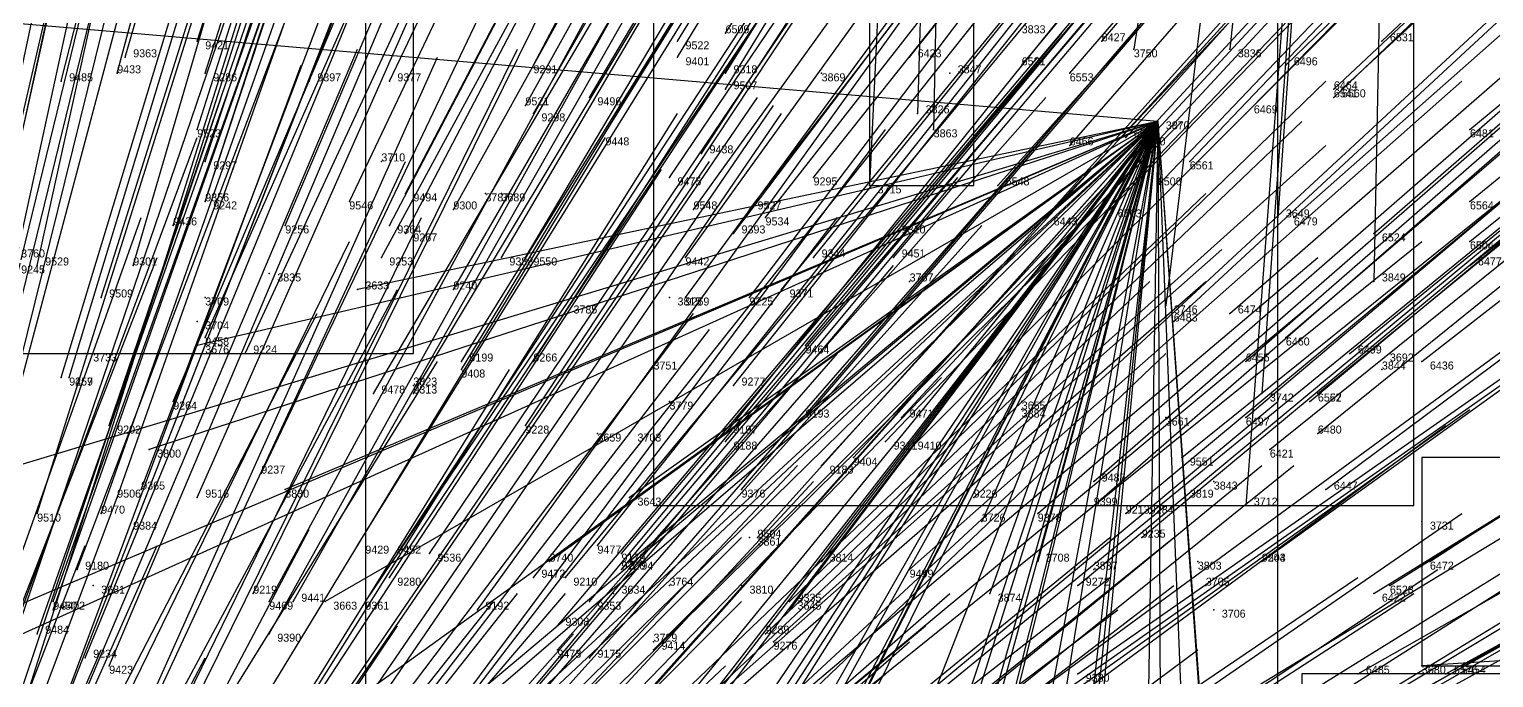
# Model space of a CAD drawing. Extents: x -0.5 to 0.59, y -0.5 to 0.59.
# Drawn here: x 0.047 to 0.23, y 0.1285 to 0.2095 of the extents above; entities that cross this region are included whole.
import ezdxf

# ---------------------------------------------------------------- set-up
doc = ezdxf.new("R2010")
doc.units = 0
for name, color, linetype in [('Clients', 3, 'CONTINUOUS'), ('Facilities', 3, 'CONTINUOUS'), ('Facilities_lines', 3, 'CONTINUOUS'), ('Min_max_boxes', 1, 'CONTINUOUS'), ('Normals', 1, 'CONTINUOUS'), ('Source_points', 5, 'CONTINUOUS'), ('Text', 3, 'CONTINUOUS')]:
    doc.layers.add(name, color=color, linetype=linetype)

msp = doc.modelspace()

# ---------------------------------------------------------------- linework, layer by layer
at = {"layer": 'Clients', "color": 5}
for p in [(0.185, 0.207, -1.25), (0.197, 0.207, -1.25), (0.158, 0.199, -1.25), (0.16, 0.197, -1.25), (0.152, 0.19, -1.25), (0.203, 0.186, -1.25), (0.215, 0.178, -1.25), (0.088, 0.177, -1.25), (0.189, 0.175, -1.25), (0.068, 0.17, -1.25), (0.201, 0.164, -1.25), (0.062, 0.157, -1.25), (0.079, 0.152, -1.25), (0.122, 0.151, -1.25), (0.199, 0.15, -1.25), (0.166, 0.148, -1.25), (0.112, 0.143, -1.25), (0.122, 0.143, -1.25), (0.146, 0.143, -1.25), (0.173, 0.143, -1.25), (0.084, 0.138, -1.25), (0.167, 0.139, -1.25), (0.142, 0.137, -1.25), (0.221, 0.13, -1.25)]:
    msp.add_point(p, dxfattribs=at)
at = {"layer": 'Facilities', "color": 3}
for p in [(0.134, 0.209, -0.621), (0.068, 0.208, -0.546), (0.128, 0.208, -0.611), (0.181, 0.208, -0.69), (0.216, 0.208, -0.751), (0.059, 0.206, -0.537), (0.11, 0.205, -0.581), (0.128, 0.206, -0.607), (0.157, 0.206, -0.648), (0.171, 0.205, -0.668), (0.204, 0.205, -0.724), (0.058, 0.204, -0.53), (0.069, 0.204, -0.538), (0.134, 0.204, -0.611), (0.146, 0.204, -1.25), (0.162, 0.204, -1.25), (0.177, 0.204, -0.675), (0.051, 0.203, -0.524), (0.082, 0.203, -0.549), (0.092, 0.203, -0.559), (0.134, 0.202, -0.607), (0.21, 0.202, -0.729), (0.211, 0.202, -0.73), (0.109, 0.2, -0.57), (0.117, 0.201, -0.581), (0.21, 0.201, -0.726), (0.11, 0.199, -0.569), (0.188, 0.198, -1.25), (0.199, 0.199, -0.704), (0.068, 0.197, -0.52), (0.184, 0.196, -0.673), (0.186, 0.196, -0.674), (0.227, 0.197, -0.75), (0.118, 0.195, -0.571), (0.131, 0.194, -0.586), (0.177, 0.195, -0.659), (0.069, 0.193, -0.512), (0.091, 0.193, -1.25), (0.192, 0.193, -0.68), (0.127, 0.191, -0.573), (0.145, 0.191, -0.599), (0.094, 0.189, -0.527), (0.104, 0.189, -1.25), (0.106, 0.189, -1.25), (0.168, 0.19, -0.635), (0.188, 0.19, -0.668), (0.069, 0.188, -0.5), (0.069, 0.188, -0.501), (0.087, 0.188, -0.517), (0.1, 0.187, -0.53), (0.13, 0.187, -0.569), (0.137, 0.187, -0.58), (0.182, 0.187, -0.652), (0.227, 0.188, -0.735), (0.065, 0.185, -0.491), (0.079, 0.185, -0.501), (0.092, 0.185, -0.516), (0.139, 0.186, -0.58), (0.156, 0.185, -0.605), (0.174, 0.186, -0.637), (0.205, 0.186, -0.691), (0.094, 0.184, -0.516), (0.135, 0.184, -0.571), (0.215, 0.184, -0.708), (0.227, 0.183, -0.728), (0.048, 0.18, -0.467), (0.06, 0.18, -0.475), (0.091, 0.181, -0.506), (0.106, 0.181, -0.524), (0.109, 0.181, -0.527), (0.129, 0.181, -0.555), (0.145, 0.181, -0.582), (0.155, 0.181, -0.597), (0.227, 0.18, -0.726), (0.077, 0.179, -1.25), (0.157, 0.178, -1.25), (0.056, 0.176, -0.463), (0.069, 0.176, -1.25), (0.1, 0.177, -0.509), (0.127, 0.176, -1.25), (0.129, 0.176, -0.545), (0.137, 0.176, -0.557), (0.141, 0.177, -0.566), (0.114, 0.175, -1.25), (0.197, 0.174, -0.657), (0.068, 0.173, -1.25), (0.19, 0.173, -0.642), (0.069, 0.171, -0.46), (0.204, 0.171, -0.664), (0.054, 0.169, -1.25), (0.074, 0.169, -0.462), (0.144, 0.17, -0.556), (0.212, 0.169, -0.678), (0.217, 0.169, -1.25), (0.101, 0.168, -0.49), (0.101, 0.167, -0.487), (0.11, 0.168, -0.502), (0.125, 0.167, -1.25), (0.199, 0.168, -0.65), (0.216, 0.167, -1.25), (0.221, 0.168, -0.694), (0.051, 0.166, -0.434), (0.052, 0.166, -0.434), (0.095, 0.165, -1.25), (0.135, 0.165, -0.534), (0.065, 0.163, -0.438), (0.09, 0.164, -0.469), (0.095, 0.164, -0.475), (0.127, 0.163, -1.25), (0.171, 0.163, -1.25), (0.207, 0.163, -0.659), (0.208, 0.164, -0.662), (0.144, 0.161, -0.54), (0.156, 0.161, -0.56), (0.171, 0.162, -1.25), (0.189, 0.161, -1.25), (0.199, 0.161, -0.639), (0.057, 0.16, -0.424), (0.109, 0.16, -0.483), (0.118, 0.159, -1.25), (0.122, 0.159, -1.25), (0.134, 0.159, -0.52), (0.134, 0.158, -0.518), (0.154, 0.158, -0.551), (0.208, 0.159, -0.655), (0.15, 0.156, -0.54), (0.157, 0.157, -0.555), (0.191, 0.156, -0.617), (0.202, 0.157, -0.639), (0.076, 0.154, -0.43), (0.146, 0.155, -0.533), (0.061, 0.152, -0.41), (0.136, 0.152, -0.509), (0.18, 0.153, -0.591), (0.195, 0.153, -1.25), (0.209, 0.152, -0.646), (0.058, 0.151, -0.404), (0.068, 0.151, -0.415), (0.165, 0.151, -0.559), (0.192, 0.151, -1.25), (0.048, 0.149, -0.391), (0.056, 0.149, -0.398), (0.173, 0.149, -0.57), (0.18, 0.15, -0.587), (0.184, 0.149, -0.592), (0.187, 0.149, -0.597), (0.06, 0.147, -0.398), (0.221, 0.148, -1.25), (0.088, 0.145, -0.423), (0.118, 0.145, -0.467), (0.137, 0.146, -1.25), (0.138, 0.146, -0.502), (0.186, 0.146, -0.591), (0.093, 0.144, -0.429), (0.097, 0.144, -0.434), (0.121, 0.144, -0.469), (0.193, 0.143, -1.25), (0.201, 0.143, -0.617), (0.201, 0.143, -0.616), (0.222, 0.143, -0.66), (0.053, 0.142, -0.38), (0.092, 0.141, -0.421), (0.11, 0.141, -0.449), (0.114, 0.141, -0.453), (0.121, 0.142, -0.466), (0.157, 0.142, -0.528), (0.18, 0.142, -1.25), (0.055, 0.14, -1.25), (0.127, 0.14, -1.25), (0.136, 0.14, -1.25), (0.178, 0.14, -0.567), (0.194, 0.14, -1.25), (0.217, 0.14, -0.644), (0.05, 0.138, -0.366), (0.075, 0.139, -0.395), (0.077, 0.138, -0.394), (0.08, 0.138, -0.399), (0.089, 0.138, -0.41), (0.117, 0.138, -0.452), (0.12, 0.139, -1.25), (0.142, 0.138, -0.496), (0.215, 0.139, -0.641), (0.05, 0.137, -0.365), (0.103, 0.137, -0.429), (0.195, 0.137, -1.25), (0.048, 0.134, -0.357), (0.077, 0.134, -0.386), (0.113, 0.135, -0.441), (0.139, 0.134, -0.482), (0.113, 0.132, -0.434), (0.125, 0.133, -1.25), (0.125, 0.132, -0.455), (0.14, 0.133, -0.482), (0.054, 0.131, -0.356), (0.057, 0.13, -0.354), (0.117, 0.131, -0.44), (0.226, 0.13, -0.65), (0.178, 0.129, -0.549), (0.213, 0.129, -0.623), (0.224, 0.129, -0.647)]:
    msp.add_point(p, dxfattribs=at)
at = {"layer": 'Facilities_lines', "color": 3}
for p, q in [((0.165, 0.466, -1.25), (0.152, 0.19, -1.25)), ((0.165, 0.466, -1.25), (0.158, 0.199, -1.25)), ((0.165, 0.466, -1.25), (0.16, 0.197, -1.25)), ((0.22, 0.431, -1.25), (0.185, 0.207, -1.25)), ((0.22, 0.431, -1.25), (0.189, 0.175, -1.25)), ((0.22, 0.431, -1.25), (0.197, 0.207, -1.25)), ((0.22, 0.431, -1.25), (0.199, 0.15, -1.25)), ((0.22, 0.431, -1.25), (0.201, 0.164, -1.25)), ((0.22, 0.431, -1.25), (0.203, 0.186, -1.25)), ((0.22, 0.431, -1.25), (0.215, 0.178, -1.25)), ((0.188, 0.198, -1.25), (-0.045, 0.218, -1.25)), ((0.188, 0.198, -1.25), (-0.016, 0.051, -1.25)), ((0.188, 0.198, -1.25), (0.009, 0.122, -1.25)), ((0.188, 0.198, -1.25), (0.013, 0.119, -1.25)), ((0.188, 0.198, -1.25), (0.025, 0.058, -1.25)), ((0.188, 0.198, -1.25), (0.025, 0.061, -1.25)), ((0.188, 0.198, -1.25), (0.038, 0.051, -1.25)), ((0.188, 0.198, -1.25), (0.039, 0.153, -1.25)), ((0.188, 0.198, -1.25), (0.062, 0.157, -1.25)), ((0.188, 0.198, -1.25), (0.063, 0.058, -1.25)), ((0.188, 0.198, -1.25), (0.066, 0.037, -1.25)), ((0.188, 0.198, -1.25), (0.068, 0.17, -1.25)), ((0.188, 0.198, -1.25), (0.069, 0.045, -1.25)), ((0.188, 0.198, -1.25), (0.07, 0.045, -1.25)), ((0.188, 0.198, -1.25), (0.073, 0.069, -1.25)), ((0.188, 0.198, -1.25), (0.078, 0.075, -1.25)), ((0.188, 0.198, -1.25), (0.079, 0.152, -1.25)), ((0.188, 0.198, -1.25), (0.083, 0.043, -1.25)), ((0.188, 0.198, -1.25), (0.084, 0.138, -1.25)), ((0.188, 0.198, -1.25), (0.086, 0.104, -1.25)), ((0.188, 0.198, -1.25), (0.088, 0.177, -1.25)), ((0.188, 0.198, -1.25), (0.103, 0.066, -1.25)), ((0.188, 0.198, -1.25), (0.105, 0.12, -1.25)), ((0.188, 0.198, -1.25), (0.108, 0.1, -1.25)), ((0.188, 0.198, -1.25), (0.112, 0.143, -1.25)), ((0.188, 0.198, -1.25), (0.114, 0.056, -1.25)), ((0.188, 0.198, -1.25), (0.116, 0.058, -1.25)), ((0.188, 0.198, -1.25), (0.119, 0.059, -1.25)), ((0.188, 0.198, -1.25), (0.12, 0.079, -1.25)), ((0.188, 0.198, -1.25), (0.122, 0.151, -1.25)), ((0.188, 0.198, -1.25), (0.122, 0.143, -1.25)), ((0.188, 0.198, -1.25), (0.128, 0.081, -1.25)), ((0.188, 0.198, -1.25), (0.128, 0.103, -1.25)), ((0.188, 0.198, -1.25), (0.128, 0.09, -1.25)), ((0.188, 0.198, -1.25), (0.132, 0.113, -1.25)), ((0.188, 0.198, -1.25), (0.135, 0.005, -1.25)), ((0.188, 0.198, -1.25), (0.142, 0.137, -1.25)), ((0.188, 0.198, -1.25), (0.146, 0.143, -1.25)), ((0.188, 0.198, -1.25), (0.15, 0.083, -1.25)), ((0.188, 0.198, -1.25), (0.15, 0.101, -1.25)), ((0.188, 0.198, -1.25), (0.151, 0.068, -1.25)), ((0.188, 0.198, -1.25), (0.153, 0.01, -1.25)), ((0.188, 0.198, -1.25), (0.154, -0.012, -1.25)), ((0.188, 0.198, -1.25), (0.154, 0.063, -1.25)), ((0.188, 0.198, -1.25), (0.155, 0.093, -1.25)), ((0.188, 0.198, -1.25), (0.166, 0.148, -1.25)), ((0.188, 0.198, -1.25), (0.167, 0.139, -1.25)), ((0.188, 0.198, -1.25), (0.168, 0.022, -1.25)), ((0.188, 0.198, -1.25), (0.169, 0.016, -1.25)), ((0.188, 0.198, -1.25), (0.169, 0, -1.25)), ((0.188, 0.198, -1.25), (0.17, 0.125, -1.25)), ((0.188, 0.198, -1.25), (0.173, 0.143, -1.25)), ((0.188, 0.198, -1.25), (0.185, 0.017, -1.25)), ((0.188, 0.198, -1.25), (0.202, 0.004, -1.25)), ((0.188, 0.198, -1.25), (0.203, -0.007, -1.25)), ((0.188, 0.198, -1.25), (0.196, -0.001, -1.25)), ((0.188, 0.198, -1.25), (0.189, -0.046, -1.25)), ((0.464, 0.145, -1.25), (0.221, 0.13, -1.25))]:
    msp.add_line(p, q, dxfattribs=at)
at = {"layer": 'Min_max_boxes', "color": 1}
for p, q in [((0.095, 0.169, -1.25), (0.095, 0.497, -1.25)), ((0.095, 0.169, -1.081), (0.095, 0.497, -1.081)), ((0.152, 0.466, -1.25), (0.152, 0.19, -1.25)), ((0.152, 0.466, -1.25), (0.152, 0.19, -1.25)), ((0.165, 0.19, -1.25), (0.165, 0.466, -1.25)), ((0.165, 0.19, -1.25), (0.165, 0.466, -1.25)), ((0.125, 0.431, -1.25), (0.125, 0.15, -1.25)), ((0.125, 0.431, -1.046), (0.125, 0.15, -1.046)), ((0.22, 0.15, -1.25), (0.22, 0.431, -1.25)), ((0.22, 0.15, -1.046), (0.22, 0.431, -1.046)), ((0.089, 0.389, -1.25), (0.089, 0.105, -1.25)), ((0.089, 0.389, -1.015), (0.089, 0.105, -1.015)), ((0.203, -0.046, -1.25), (0.203, 0.218, -1.25)), ((0.203, -0.046, -1.25), (0.203, 0.218, -1.25)), ((0.152, 0.19, -1.25), (0.165, 0.19, -1.25)), ((0.152, 0.19, -1.25), (0.165, 0.19, -1.25)), ((0.152, 0.19, -1.25), (0.152, 0.19, -1.25)), ((0.165, 0.19, -1.25), (0.165, 0.19, -1.25)), ((-0.065, 0.169, -1.25), (0.095, 0.169, -1.25)), ((-0.065, 0.169, -1.081), (0.095, 0.169, -1.081)), ((0.095, 0.169, -1.25), (0.095, 0.169, -1.081)), ((0.464, 0.156, -1.25), (0.221, 0.156, -1.25)), ((0.221, 0.156, -1.25), (0.221, 0.13, -1.25)), ((0.464, 0.156, -1.106), (0.221, 0.156, -1.106)), ((0.221, 0.156, -1.106), (0.221, 0.13, -1.106)), ((0.221, 0.156, -1.25), (0.221, 0.156, -1.106)), ((0.125, 0.15, -1.25), (0.22, 0.15, -1.25)), ((0.125, 0.15, -1.046), (0.22, 0.15, -1.046)), ((0.125, 0.15, -1.25), (0.125, 0.15, -1.046)), ((0.22, 0.15, -1.25), (0.22, 0.15, -1.046)), ((0.221, 0.13, -1.25), (0.464, 0.13, -1.25)), ((0.221, 0.13, -1.106), (0.464, 0.13, -1.106)), ((0.221, 0.13, -1.25), (0.221, 0.13, -1.106)), ((0.487, 0.129, -1.25), (0.206, 0.129, -1.25)), ((0.206, 0.129, -1.25), (0.206, 0.088, -1.25)), ((0.487, 0.129, -1.106), (0.206, 0.129, -1.106)), ((0.206, 0.129, -1.106), (0.206, 0.088, -1.106)), ((0.206, 0.129, -1.25), (0.206, 0.129, -1.106))]:
    msp.add_line(p, q, dxfattribs=at)
at = {"layer": 'Normals', "color": 1}
for p, q in [((0.068, 0.208, -0.546), (0.096, 0.297, -0.51)), ((0.059, 0.206, -0.537), (0.085, 0.296, -0.5)), ((0.051, 0.203, -0.524), (0.074, 0.293, -0.487)), ((0.058, 0.204, -0.53), (0.082, 0.294, -0.493)), ((0.069, 0.204, -0.538), (0.097, 0.293, -0.502)), ((0.082, 0.203, -0.549), (0.116, 0.291, -0.514)), ((0.134, 0.209, -0.621), (0.184, 0.288, -0.584)), ((0.092, 0.203, -0.559), (0.132, 0.287, -0.521)), ((0.11, 0.205, -0.581), (0.153, 0.287, -0.543)), ((0.128, 0.208, -0.611), (0.176, 0.287, -0.574)), ((0.068, 0.197, -0.52), (0.096, 0.285, -0.483)), ((0.128, 0.206, -0.607), (0.176, 0.285, -0.569)), ((0.134, 0.204, -0.611), (0.183, 0.283, -0.574)), ((0.069, 0.193, -0.512), (0.098, 0.281, -0.475)), ((0.109, 0.2, -0.57), (0.154, 0.281, -0.532)), ((0.117, 0.201, -0.581), (0.164, 0.28, -0.543)), ((0.134, 0.202, -0.607), (0.182, 0.281, -0.569)), ((0.11, 0.199, -0.569), (0.156, 0.279, -0.531)), ((0.157, 0.206, -0.648), (0.215, 0.279, -0.611)), ((0.181, 0.208, -0.69), (0.241, 0.279, -0.652)), ((0.069, 0.188, -0.501), (0.098, 0.277, -0.464)), ((0.069, 0.188, -0.5), (0.098, 0.276, -0.463)), ((0.171, 0.205, -0.668), (0.23, 0.276, -0.629)), ((0.065, 0.185, -0.491), (0.093, 0.274, -0.454)), ((0.118, 0.195, -0.571), (0.167, 0.274, -0.534)), ((0.177, 0.204, -0.675), (0.237, 0.274, -0.636)), ((0.045, 0.179, -0.462), (0.065, 0.271, -0.427)), ((0.048, 0.18, -0.467), (0.068, 0.271, -0.431)), ((0.087, 0.188, -0.517), (0.127, 0.272, -0.481)), ((0.094, 0.189, -0.527), (0.137, 0.271, -0.49)), ((0.131, 0.194, -0.586), (0.182, 0.272, -0.548)), ((0.216, 0.208, -0.751), (0.283, 0.272, -0.714)), ((0.06, 0.18, -0.475), (0.086, 0.269, -0.438)), ((0.079, 0.185, -0.501), (0.115, 0.27, -0.464)), ((0.204, 0.205, -0.724), (0.271, 0.27, -0.686)), ((0.1, 0.187, -0.53), (0.145, 0.268, -0.493)), ((0.127, 0.191, -0.573), (0.179, 0.268, -0.535)), ((0.092, 0.185, -0.516), (0.135, 0.267, -0.479)), ((0.094, 0.184, -0.516), (0.137, 0.266, -0.479)), ((0.21, 0.202, -0.729), (0.278, 0.266, -0.691)), ((0.041, 0.173, -0.445), (0.061, 0.265, -0.409)), ((0.056, 0.176, -0.463), (0.084, 0.265, -0.425)), ((0.145, 0.191, -0.599), (0.203, 0.264, -0.562)), ((0.177, 0.195, -0.659), (0.238, 0.265, -0.62)), ((0.184, 0.196, -0.673), (0.246, 0.265, -0.634)), ((0.199, 0.199, -0.704), (0.264, 0.265, -0.667)), ((0.21, 0.201, -0.726), (0.277, 0.265, -0.689)), ((0.211, 0.202, -0.73), (0.279, 0.265, -0.692)), ((0.091, 0.181, -0.506), (0.135, 0.262, -0.469)), ((0.13, 0.187, -0.569), (0.184, 0.262, -0.532)), ((0.186, 0.196, -0.674), (0.248, 0.263, -0.635)), ((0.106, 0.181, -0.524), (0.153, 0.261, -0.487)), ((0.109, 0.181, -0.527), (0.156, 0.26, -0.49)), ((0.137, 0.187, -0.58), (0.194, 0.261, -0.544)), ((0.192, 0.193, -0.68), (0.256, 0.26, -0.642)), ((0.1, 0.177, -0.509), (0.147, 0.258, -0.472)), ((0.135, 0.184, -0.571), (0.191, 0.258, -0.534)), ((0.139, 0.186, -0.58), (0.196, 0.259, -0.544)), ((0.168, 0.19, -0.635), (0.23, 0.259, -0.598)), ((0.051, 0.166, -0.434), (0.078, 0.255, -0.397)), ((0.052, 0.166, -0.434), (0.079, 0.255, -0.397)), ((0.069, 0.171, -0.46), (0.106, 0.255, -0.422)), ((0.129, 0.181, -0.555), (0.183, 0.256, -0.517)), ((0.156, 0.185, -0.605), (0.216, 0.256, -0.568)), ((0.188, 0.19, -0.668), (0.251, 0.256, -0.629)), ((0.227, 0.197, -0.75), (0.298, 0.256, -0.714)), ((0.074, 0.169, -0.462), (0.113, 0.253, -0.423)), ((0.145, 0.181, -0.582), (0.204, 0.254, -0.545)), ((0.174, 0.186, -0.637), (0.237, 0.253, -0.598)), ((0.182, 0.187, -0.652), (0.246, 0.253, -0.613)), ((0.129, 0.176, -0.545), (0.184, 0.251, -0.507)), ((0.155, 0.181, -0.597), (0.215, 0.252, -0.56)), ((0.137, 0.176, -0.557), (0.193, 0.25, -0.519)), ((0.141, 0.177, -0.566), (0.2, 0.249, -0.53)), ((0.057, 0.16, -0.424), (0.087, 0.248, -0.387)), ((0.065, 0.163, -0.438), (0.101, 0.248, -0.401)), ((0.101, 0.168, -0.49), (0.15, 0.247, -0.452)), ((0.205, 0.186, -0.691), (0.274, 0.247, -0.653)), ((0.101, 0.167, -0.487), (0.149, 0.246, -0.449)), ((0.11, 0.168, -0.502), (0.16, 0.246, -0.465)), ((0.227, 0.188, -0.735), (0.298, 0.246, -0.698)), ((0.09, 0.164, -0.469), (0.137, 0.244, -0.431)), ((0.095, 0.164, -0.475), (0.143, 0.244, -0.437)), ((0.215, 0.184, -0.708), (0.285, 0.245, -0.67)), ((0.144, 0.17, -0.556), (0.203, 0.241, -0.519)), ((0.227, 0.183, -0.728), (0.299, 0.241, -0.69)), ((0.048, 0.149, -0.391), (0.076, 0.238, -0.355)), ((0.058, 0.151, -0.404), (0.089, 0.239, -0.368)), ((0.061, 0.152, -0.41), (0.094, 0.239, -0.372)), ((0.076, 0.154, -0.43), (0.116, 0.238, -0.394)), ((0.135, 0.165, -0.534), (0.193, 0.238, -0.496)), ((0.227, 0.18, -0.726), (0.3, 0.238, -0.687)), ((0.034, 0.146, -0.376), (0.055, 0.237, -0.34)), ((0.056, 0.149, -0.398), (0.087, 0.237, -0.362)), ((0.068, 0.151, -0.415), (0.106, 0.237, -0.379)), ((0.109, 0.16, -0.483), (0.16, 0.237, -0.445)), ((0.19, 0.173, -0.642), (0.258, 0.236, -0.605)), ((0.197, 0.174, -0.657), (0.267, 0.235, -0.62)), ((0.037, 0.144, -0.371), (0.059, 0.234, -0.334)), ((0.038, 0.143, -0.37), (0.06, 0.233, -0.333)), ((0.04, 0.143, -0.37), (0.064, 0.233, -0.334)), ((0.06, 0.147, -0.398), (0.094, 0.234, -0.361)), ((0.034, 0.142, -0.364), (0.054, 0.232, -0.327)), ((0.134, 0.159, -0.52), (0.192, 0.231, -0.482)), ((0.144, 0.161, -0.54), (0.204, 0.231, -0.502)), ((0.204, 0.171, -0.664), (0.274, 0.231, -0.627)), ((0.053, 0.142, -0.38), (0.086, 0.229, -0.343)), ((0.156, 0.161, -0.56), (0.219, 0.229, -0.524)), ((0.199, 0.168, -0.65), (0.269, 0.229, -0.614)), ((0.032, 0.138, -0.354), (0.051, 0.228, -0.315)), ((0.134, 0.158, -0.518), (0.194, 0.228, -0.479)), ((0.212, 0.169, -0.678), (0.284, 0.228, -0.641)), ((0.05, 0.138, -0.366), (0.081, 0.225, -0.329)), ((0.05, 0.137, -0.365), (0.081, 0.225, -0.328)), ((0.088, 0.145, -0.423), (0.137, 0.224, -0.387)), ((0.15, 0.156, -0.54), (0.213, 0.224, -0.502)), ((0.154, 0.158, -0.551), (0.218, 0.225, -0.514)), ((0.221, 0.168, -0.694), (0.294, 0.225, -0.657)), ((0.048, 0.134, -0.357), (0.079, 0.222, -0.319)), ((0.075, 0.139, -0.395), (0.116, 0.222, -0.358)), ((0.093, 0.144, -0.429), (0.144, 0.222, -0.392)), ((0.136, 0.152, -0.509), (0.196, 0.222, -0.471)), ((0.146, 0.155, -0.533), (0.208, 0.223, -0.494)), ((0.157, 0.157, -0.555), (0.223, 0.223, -0.519)), ((0.207, 0.163, -0.659), (0.279, 0.223, -0.623)), ((0.208, 0.164, -0.662), (0.28, 0.223, -0.625)), ((0.037, 0.132, -0.343), (0.059, 0.221, -0.303)), ((0.097, 0.144, -0.434), (0.149, 0.221, -0.397)), ((0.199, 0.161, -0.639), (0.27, 0.221, -0.602)), ((0.044, 0.13, -0.344), (0.074, 0.218, -0.306)), ((0.077, 0.138, -0.394), (0.121, 0.219, -0.358)), ((0.08, 0.138, -0.399), (0.126, 0.219, -0.363)), ((0.092, 0.141, -0.421), (0.143, 0.218, -0.384)), ((0.118, 0.145, -0.467), (0.176, 0.218, -0.43)), ((0.208, 0.159, -0.655), (0.281, 0.218, -0.619)), ((0.054, 0.131, -0.356), (0.089, 0.216, -0.316)), ((0.057, 0.13, -0.354), (0.093, 0.215, -0.317)), ((0.077, 0.134, -0.386), (0.122, 0.215, -0.348)), ((0.089, 0.138, -0.41), (0.141, 0.215, -0.373)), ((0.121, 0.144, -0.469), (0.181, 0.215, -0.433)), ((0.138, 0.146, -0.502), (0.2, 0.215, -0.465)), ((0.202, 0.157, -0.639), (0.274, 0.215, -0.602)), ((0.11, 0.141, -0.449), (0.168, 0.214, -0.411)), ((0.121, 0.142, -0.466), (0.181, 0.213, -0.429)), ((0.165, 0.151, -0.559), (0.233, 0.214, -0.522)), ((0.18, 0.153, -0.591), (0.25, 0.214, -0.554)), ((0.191, 0.156, -0.617), (0.263, 0.214, -0.579)), ((0.046, 0.124, -0.331), (0.074, 0.212, -0.292)), ((0.051, 0.124, -0.337), (0.085, 0.211, -0.299)), ((0.103, 0.137, -0.429), (0.157, 0.212, -0.391)), ((0.114, 0.141, -0.453), (0.173, 0.212, -0.415)), ((0.18, 0.15, -0.587), (0.25, 0.211, -0.548)), ((0.117, 0.138, -0.452), (0.176, 0.209, -0.414)), ((0.173, 0.149, -0.57), (0.243, 0.21, -0.533)), ((0.052, 0.122, -0.331), (0.088, 0.207, -0.293)), ((0.067, 0.124, -0.351), (0.108, 0.207, -0.313)), ((0.184, 0.149, -0.592), (0.255, 0.208, -0.554)), ((0.185, 0.207, -1.25), (0.185, 0.207, -1.15)), ((0.187, 0.149, -0.597), (0.258, 0.207, -0.558)), ((0.197, 0.207, -1.25), (0.197, 0.207, -1.15)), ((0.209, 0.152, -0.646), (0.284, 0.208, -0.61)), ((0.049, 0.119, -0.321), (0.081, 0.205, -0.282)), ((0.06, 0.121, -0.339), (0.098, 0.206, -0.301)), ((0.113, 0.135, -0.441), (0.173, 0.206, -0.403)), ((0.186, 0.146, -0.591), (0.257, 0.205, -0.552)), ((0.146, 0.204, -1.25), (0.146, 0.204, -1.15)), ((0.162, 0.204, -1.25), (0.162, 0.204, -1.15)), ((0.142, 0.138, -0.496), (0.209, 0.203, -0.459)), ((0.157, 0.142, -0.528), (0.226, 0.203, -0.49)), ((0.042, 0.115, -0.305), (0.071, 0.201, -0.265)), ((0.086, 0.125, -0.38), (0.138, 0.201, -0.341)), ((0.088, 0.124, -0.38), (0.14, 0.2, -0.341)), ((0.113, 0.132, -0.434), (0.174, 0.201, -0.396)), ((0.117, 0.131, -0.44), (0.178, 0.201, -0.402)), ((0.079, 0.121, -0.36), (0.128, 0.199, -0.322)), ((0.089, 0.123, -0.38), (0.141, 0.199, -0.342)), ((0.125, 0.132, -0.455), (0.191, 0.198, -0.418)), ((0.139, 0.134, -0.482), (0.206, 0.198, -0.445)), ((0.158, 0.199, -1.25), (0.158, 0.199, -1.15)), ((0.178, 0.14, -0.567), (0.249, 0.199, -0.529)), ((0.188, 0.198, -1.25), (0.188, 0.198, -1.15)), ((0.036, 0.11, -0.289), (0.068, 0.196, -0.249)), ((0.071, 0.117, -0.342), (0.119, 0.196, -0.304)), ((0.099, 0.123, -0.395), (0.154, 0.197, -0.356)), ((0.16, 0.197, -1.25), (0.16, 0.197, -1.15)), ((0.201, 0.143, -0.617), (0.276, 0.197, -0.579)), ((0.201, 0.143, -0.616), (0.276, 0.197, -0.578)), ((0.14, 0.133, -0.482), (0.209, 0.195, -0.445)), ((0.222, 0.143, -0.66), (0.3, 0.194, -0.624)), ((0.055, 0.109, -0.306), (0.094, 0.193, -0.267)), ((0.08, 0.117, -0.355), (0.132, 0.193, -0.316)), ((0.091, 0.193, -1.25), (0.091, 0.193, -1.15)), ((0.075, 0.114, -0.342), (0.126, 0.192, -0.305)), ((0.104, 0.12, -0.397), (0.163, 0.191, -0.359)), ((0.104, 0.189, -1.25), (0.104, 0.189, -1.15)), ((0.106, 0.189, -1.25), (0.106, 0.189, -1.15)), ((0.127, 0.125, -0.445), (0.194, 0.189, -0.408)), ((0.152, 0.19, -1.25), (0.152, 0.19, -1.15)), ((0.217, 0.14, -0.644), (0.295, 0.189, -0.607)), ((0.116, 0.123, -0.421), (0.181, 0.187, -0.382)), ((0.215, 0.139, -0.641), (0.294, 0.188, -0.604)), ((0.03, 0.099, -0.259), (0.061, 0.186, -0.219)), ((0.056, 0.104, -0.296), (0.096, 0.186, -0.256)), ((0.092, 0.113, -0.363), (0.148, 0.186, -0.325)), ((0.104, 0.116, -0.389), (0.166, 0.185, -0.351)), ((0.203, 0.186, -1.25), (0.203, 0.186, -1.15)), ((0.047, 0.101, -0.278), (0.087, 0.183, -0.238)), ((0.149, 0.125, -0.485), (0.221, 0.183, -0.448)), ((0.127, 0.121, -0.438), (0.196, 0.182, -0.399)), ((0.178, 0.129, -0.549), (0.254, 0.182, -0.512)), ((0.029, 0.094, -0.246), (0.063, 0.181, -0.21)), ((0.095, 0.109, -0.363), (0.155, 0.18, -0.324)), ((0.137, 0.121, -0.457), (0.208, 0.181, -0.419)), ((0.077, 0.179, -1.25), (0.077, 0.179, -1.15)), ((0.12, 0.115, -0.415), (0.187, 0.178, -0.376)), ((0.124, 0.117, -0.426), (0.194, 0.178, -0.388)), ((0.157, 0.178, -1.25), (0.157, 0.178, -1.15)), ((0.215, 0.178, -1.25), (0.215, 0.178, -1.15)), ((0.049, 0.095, -0.268), (0.093, 0.177, -0.231)), ((0.069, 0.176, -1.25), (0.069, 0.176, -1.15)), ((0.088, 0.177, -1.25), (0.088, 0.177, -1.15)), ((0.127, 0.176, -1.25), (0.127, 0.176, -1.15)), ((0.04, 0.091, -0.249), (0.083, 0.174, -0.212)), ((0.074, 0.1, -0.311), (0.13, 0.174, -0.274)), ((0.114, 0.175, -1.25), (0.114, 0.175, -1.15)), ((0.136, 0.116, -0.447), (0.207, 0.175, -0.409)), ((0.168, 0.121, -0.519), (0.245, 0.175, -0.483)), ((0.189, 0.175, -1.25), (0.189, 0.175, -1.15)), ((0.198, 0.126, -0.588), (0.277, 0.174, -0.549)), ((0.213, 0.129, -0.623), (0.294, 0.175, -0.586)), ((0.224, 0.129, -0.647), (0.306, 0.174, -0.61)), ((0.226, 0.13, -0.65), (0.307, 0.175, -0.613)), ((0.068, 0.173, -1.25), (0.068, 0.173, -1.15)), ((0.075, 0.098, -0.309), (0.132, 0.172, -0.273)), ((0.161, 0.118, -0.499), (0.236, 0.173, -0.463)), ((0.221, 0.127, -0.637), (0.302, 0.172, -0.6)), ((0.224, 0.127, -0.644), (0.306, 0.172, -0.607)), ((0.054, 0.169, -1.25), (0.054, 0.169, -1.15)), ((0.068, 0.17, -1.25), (0.068, 0.17, -1.15)), ((0.087, 0.099, -0.33), (0.148, 0.169, -0.292)), ((0.122, 0.105, -0.404), (0.189, 0.169, -0.366)), ((0.217, 0.169, -1.25), (0.217, 0.169, -1.15)), ((0.049, 0.089, -0.253), (0.098, 0.168, -0.217)), ((0.058, 0.088, -0.264), (0.107, 0.167, -0.226)), ((0.125, 0.167, -1.25), (0.125, 0.167, -1.15)), ((0.216, 0.167, -1.25), (0.216, 0.167, -1.15)), ((0.095, 0.165, -1.25), (0.095, 0.165, -1.15)), ((0.097, 0.1, -0.348), (0.161, 0.166, -0.309)), ((0.127, 0.163, -1.25), (0.127, 0.163, -1.15)), ((0.132, 0.104, -0.419), (0.203, 0.163, -0.382)), ((0.171, 0.163, -1.25), (0.171, 0.163, -1.15)), ((0.201, 0.164, -1.25), (0.201, 0.164, -1.15)), ((0.151, 0.108, -0.465), (0.227, 0.162, -0.427)), ((0.171, 0.162, -1.25), (0.171, 0.162, -1.15)), ((0.189, 0.161, -1.25), (0.189, 0.161, -1.15)), ((0.149, 0.105, -0.456), (0.224, 0.16, -0.419)), ((0.118, 0.159, -1.25), (0.118, 0.159, -1.15)), ((0.122, 0.159, -1.25), (0.122, 0.159, -1.15)), ((0.18, 0.11, -0.528), (0.259, 0.159, -0.491)), ((0.062, 0.157, -1.25), (0.062, 0.157, -1.15)), ((0.188, 0.109, -0.544), (0.268, 0.157, -0.508)), ((0.079, 0.087, -0.294), (0.143, 0.155, -0.258)), ((0.129, 0.096, -0.402), (0.201, 0.155, -0.365)), ((0.133, 0.097, -0.411), (0.205, 0.155, -0.374)), ((0.175, 0.104, -0.509), (0.254, 0.154, -0.474)), ((0.079, 0.152, -1.25), (0.079, 0.152, -1.15)), ((0.082, 0.085, -0.294), (0.145, 0.153, -0.258)), ((0.102, 0.089, -0.338), (0.17, 0.152, -0.301)), ((0.195, 0.153, -1.25), (0.195, 0.153, -1.15)), ((0.026, 0.066, -0.177), (0.058, 0.151, -0.136)), ((0.122, 0.151, -1.25), (0.122, 0.151, -1.15)), ((0.192, 0.151, -1.25), (0.192, 0.151, -1.15)), ((0.118, 0.092, -0.373), (0.189, 0.15, -0.334)), ((0.149, 0.096, -0.444), (0.226, 0.149, -0.408)), ((0.199, 0.15, -1.25), (0.199, 0.15, -1.15)), ((0.039, 0.066, -0.19), (0.082, 0.147, -0.151)), ((0.166, 0.148, -1.25), (0.166, 0.148, -1.15)), ((0.221, 0.148, -1.25), (0.221, 0.148, -1.15)), ((0.021, 0.06, -0.16), (0.054, 0.145, -0.118)), ((0.026, 0.062, -0.168), (0.063, 0.145, -0.126)), ((0.07, 0.08, -0.265), (0.136, 0.146, -0.229)), ((0.111, 0.088, -0.354), (0.182, 0.146, -0.315)), ((0.118, 0.088, -0.369), (0.19, 0.146, -0.33)), ((0.137, 0.146, -1.25), (0.137, 0.146, -1.15)), ((0.112, 0.143, -1.25), (0.112, 0.143, -1.15)), ((0.122, 0.143, -1.25), (0.122, 0.143, -1.15)), ((0.146, 0.143, -1.25), (0.146, 0.143, -1.15)), ((0.166, 0.096, -0.48), (0.245, 0.144, -0.442)), ((0.17, 0.097, -0.488), (0.25, 0.143, -0.451)), ((0.173, 0.143, -1.25), (0.173, 0.143, -1.15)), ((0.193, 0.143, -1.25), (0.193, 0.143, -1.15)), ((0.109, 0.084, -0.343), (0.182, 0.141, -0.307)), ((0.136, 0.089, -0.406), (0.213, 0.141, -0.368)), ((0.146, 0.091, -0.43), (0.223, 0.142, -0.393)), ((0.18, 0.142, -1.25), (0.18, 0.142, -1.15)), ((0.055, 0.14, -1.25), (0.055, 0.14, -1.15)), ((0.117, 0.084, -0.36), (0.19, 0.14, -0.321)), ((0.127, 0.14, -1.25), (0.127, 0.14, -1.15)), ((0.136, 0.14, -1.25), (0.136, 0.14, -1.15)), ((0.194, 0.14, -1.25), (0.194, 0.14, -1.15)), ((0.048, 0.066, -0.204), (0.105, 0.138, -0.165)), ((0.051, 0.067, -0.21), (0.108, 0.139, -0.171)), ((0.054, 0.069, -0.22), (0.114, 0.139, -0.181)), ((0.07, 0.072, -0.251), (0.136, 0.138, -0.215)), ((0.084, 0.138, -1.25), (0.084, 0.138, -1.15)), ((0.092, 0.078, -0.302), (0.162, 0.139, -0.265)), ((0.12, 0.139, -1.25), (0.12, 0.139, -1.15)), ((0.141, 0.088, -0.417), (0.22, 0.139, -0.38)), ((0.162, 0.093, -0.466), (0.242, 0.139, -0.428)), ((0.167, 0.139, -1.25), (0.167, 0.139, -1.15)), ((0.109, 0.081, -0.338), (0.183, 0.137, -0.303)), ((0.142, 0.137, -1.25), (0.142, 0.137, -1.15)), ((0.195, 0.137, -1.25), (0.195, 0.137, -1.15)), ((0.042, 0.059, -0.181), (0.093, 0.135, -0.142)), ((0.054, 0.065, -0.211), (0.115, 0.134, -0.172)), ((0.088, 0.076, -0.291), (0.159, 0.135, -0.253)), ((0.02, 0.049, -0.132), (0.056, 0.132, -0.089)), ((0.087, 0.072, -0.282), (0.157, 0.133, -0.245)), ((0.119, 0.077, -0.354), (0.193, 0.132, -0.315)), ((0.125, 0.133, -1.25), (0.125, 0.133, -1.15)), ((0.028, 0.053, -0.15), (0.069, 0.131, -0.103)), ((0.067, 0.067, -0.237), (0.134, 0.13, -0.199)), ((0.221, 0.13, -1.25), (0.221, 0.13, -1.15)), ((0.083, 0.067, -0.266), (0.154, 0.129, -0.232))]:
    msp.add_line(p, q, dxfattribs=at)
at = {"layer": 'Source_points', "color": 5}
for p in [(0.134, 0.209, -0.621), (0.068, 0.208, -0.546), (0.128, 0.208, -0.611), (0.181, 0.208, -0.69), (0.185, 0.207, -1.25), (0.197, 0.207, -1.25), (0.216, 0.208, -0.751), (0.059, 0.206, -0.537), (0.11, 0.205, -0.581), (0.128, 0.206, -0.607), (0.157, 0.206, -0.648), (0.171, 0.205, -0.668), (0.204, 0.205, -0.724), (0.058, 0.204, -0.53), (0.069, 0.204, -0.538), (0.134, 0.204, -0.611), (0.146, 0.204, -1.25), (0.162, 0.204, -1.25), (0.177, 0.204, -0.675), (0.051, 0.203, -0.524), (0.082, 0.203, -0.549), (0.092, 0.203, -0.559), (0.134, 0.202, -0.607), (0.21, 0.202, -0.729), (0.211, 0.202, -0.73), (0.109, 0.2, -0.57), (0.117, 0.201, -0.581), (0.21, 0.201, -0.726), (0.11, 0.199, -0.569), (0.158, 0.199, -1.25), (0.188, 0.198, -1.25), (0.199, 0.199, -0.704), (0.068, 0.197, -0.52), (0.16, 0.197, -1.25), (0.184, 0.196, -0.673), (0.186, 0.196, -0.674), (0.227, 0.197, -0.75), (0.118, 0.195, -0.571), (0.131, 0.194, -0.586), (0.177, 0.195, -0.659), (0.069, 0.193, -0.512), (0.091, 0.193, -1.25), (0.192, 0.193, -0.68), (0.127, 0.191, -0.573), (0.145, 0.191, -0.599), (0.094, 0.189, -0.527), (0.104, 0.189, -1.25), (0.106, 0.189, -1.25), (0.152, 0.19, -1.25), (0.168, 0.19, -0.635), (0.188, 0.19, -0.668), (0.069, 0.188, -0.5), (0.069, 0.188, -0.501), (0.087, 0.188, -0.517), (0.1, 0.187, -0.53), (0.13, 0.187, -0.569), (0.137, 0.187, -0.58), (0.182, 0.187, -0.652), (0.227, 0.188, -0.735), (0.065, 0.185, -0.491), (0.079, 0.185, -0.501), (0.092, 0.185, -0.516), (0.139, 0.186, -0.58), (0.156, 0.185, -0.605), (0.174, 0.186, -0.637), (0.203, 0.186, -1.25), (0.205, 0.186, -0.691), (0.094, 0.184, -0.516), (0.135, 0.184, -0.571), (0.215, 0.184, -0.708), (0.227, 0.183, -0.728), (0.048, 0.18, -0.467), (0.06, 0.18, -0.475), (0.091, 0.181, -0.506), (0.106, 0.181, -0.524), (0.109, 0.181, -0.527), (0.129, 0.181, -0.555), (0.145, 0.181, -0.582), (0.155, 0.181, -0.597), (0.227, 0.18, -0.726), (0.077, 0.179, -1.25), (0.157, 0.178, -1.25), (0.215, 0.178, -1.25), (0.056, 0.176, -0.463), (0.069, 0.176, -1.25), (0.088, 0.177, -1.25), (0.1, 0.177, -0.509), (0.127, 0.176, -1.25), (0.129, 0.176, -0.545), (0.137, 0.176, -0.557), (0.141, 0.177, -0.566), (0.114, 0.175, -1.25), (0.189, 0.175, -1.25), (0.197, 0.174, -0.657), (0.068, 0.173, -1.25), (0.19, 0.173, -0.642), (0.069, 0.171, -0.46), (0.204, 0.171, -0.664), (0.054, 0.169, -1.25), (0.068, 0.17, -1.25), (0.074, 0.169, -0.462), (0.144, 0.17, -0.556), (0.212, 0.169, -0.678), (0.217, 0.169, -1.25), (0.101, 0.168, -0.49), (0.101, 0.167, -0.487), (0.11, 0.168, -0.502), (0.125, 0.167, -1.25), (0.199, 0.168, -0.65), (0.216, 0.167, -1.25), (0.221, 0.168, -0.694), (0.051, 0.166, -0.434), (0.052, 0.166, -0.434), (0.095, 0.165, -1.25), (0.135, 0.165, -0.534), (0.065, 0.163, -0.438), (0.09, 0.164, -0.469), (0.095, 0.164, -0.475), (0.127, 0.163, -1.25), (0.171, 0.163, -1.25), (0.201, 0.164, -1.25), (0.207, 0.163, -0.659), (0.208, 0.164, -0.662), (0.144, 0.161, -0.54), (0.156, 0.161, -0.56), (0.171, 0.162, -1.25), (0.189, 0.161, -1.25), (0.199, 0.161, -0.639), (0.057, 0.16, -0.424), (0.109, 0.16, -0.483), (0.118, 0.159, -1.25), (0.122, 0.159, -1.25), (0.134, 0.159, -0.52), (0.134, 0.158, -0.518), (0.154, 0.158, -0.551), (0.208, 0.159, -0.655), (0.062, 0.157, -1.25), (0.15, 0.156, -0.54), (0.157, 0.157, -0.555), (0.191, 0.156, -0.617), (0.202, 0.157, -0.639), (0.076, 0.154, -0.43), (0.146, 0.155, -0.533), (0.061, 0.152, -0.41), (0.079, 0.152, -1.25), (0.136, 0.152, -0.509), (0.18, 0.153, -0.591), (0.195, 0.153, -1.25), (0.209, 0.152, -0.646), (0.058, 0.151, -0.404), (0.068, 0.151, -0.415), (0.122, 0.151, -1.25), (0.165, 0.151, -0.559), (0.192, 0.151, -1.25), (0.048, 0.149, -0.391), (0.056, 0.149, -0.398), (0.173, 0.149, -0.57), (0.18, 0.15, -0.587), (0.184, 0.149, -0.592), (0.187, 0.149, -0.597), (0.199, 0.15, -1.25), (0.06, 0.147, -0.398), (0.166, 0.148, -1.25), (0.221, 0.148, -1.25), (0.088, 0.145, -0.423), (0.118, 0.145, -0.467), (0.137, 0.146, -1.25), (0.138, 0.146, -0.502), (0.186, 0.146, -0.591), (0.093, 0.144, -0.429), (0.097, 0.144, -0.434), (0.112, 0.143, -1.25), (0.121, 0.144, -0.469), (0.122, 0.143, -1.25), (0.146, 0.143, -1.25), (0.173, 0.143, -1.25), (0.193, 0.143, -1.25), (0.201, 0.143, -0.617), (0.201, 0.143, -0.616), (0.222, 0.143, -0.66), (0.053, 0.142, -0.38), (0.092, 0.141, -0.421), (0.11, 0.141, -0.449), (0.114, 0.141, -0.453), (0.121, 0.142, -0.466), (0.157, 0.142, -0.528), (0.18, 0.142, -1.25), (0.055, 0.14, -1.25), (0.127, 0.14, -1.25), (0.136, 0.14, -1.25), (0.178, 0.14, -0.567), (0.194, 0.14, -1.25), (0.217, 0.14, -0.644), (0.05, 0.138, -0.366), (0.075, 0.139, -0.395), (0.077, 0.138, -0.394), (0.08, 0.138, -0.399), (0.084, 0.138, -1.25), (0.089, 0.138, -0.41), (0.117, 0.138, -0.452), (0.12, 0.139, -1.25), (0.142, 0.138, -0.496), (0.167, 0.139, -1.25), (0.215, 0.139, -0.641), (0.05, 0.137, -0.365), (0.103, 0.137, -0.429), (0.142, 0.137, -1.25), (0.195, 0.137, -1.25), (0.048, 0.134, -0.357), (0.077, 0.134, -0.386), (0.113, 0.135, -0.441), (0.139, 0.134, -0.482), (0.113, 0.132, -0.434), (0.125, 0.133, -1.25), (0.125, 0.132, -0.455), (0.14, 0.133, -0.482), (0.054, 0.131, -0.356), (0.057, 0.13, -0.354), (0.117, 0.131, -0.44), (0.221, 0.13, -1.25), (0.226, 0.13, -0.65), (0.178, 0.129, -0.549), (0.213, 0.129, -0.623), (0.224, 0.129, -0.647)]:
    msp.add_point(p, dxfattribs=at)

# ---------------------------------------------------------------- texts
at = {"layer": 'Text', "color": 3}
for s, p in [('6509', (0.134, 0.209, -0.621)), ('3833', (0.171, 0.209, -1.25)), ('6427', (0.181, 0.208, -0.69)), ('6531', (0.217, 0.208, -0.751)), ('9363', (0.06, 0.206, -0.537)), ('9421', (0.069, 0.207, -0.546)), ('9522', (0.129, 0.207, -0.611)), ('6423', (0.158, 0.206, -0.648)), ('3750', (0.185, 0.206, -1.25)), ('3836', (0.198, 0.206, -1.25)), ('9433', (0.058, 0.204, -0.53)), ('9291', (0.11, 0.204, -0.581)), ('9401', (0.129, 0.205, -0.607)), ('9318', (0.135, 0.204, -0.611)), ('3847', (0.163, 0.204, -1.25)), ('6521', (0.171, 0.205, -0.668)), ('6496', (0.205, 0.205, -0.724)), ('9485', (0.052, 0.203, -0.524)), ('9286', (0.07, 0.203, -0.538)), ('9397', (0.083, 0.203, -0.549)), ('9377', (0.093, 0.203, -0.559)), ('3869', (0.146, 0.203, -1.25)), ('6553', (0.177, 0.203, -0.675)), ('9507', (0.135, 0.202, -0.607)), ('6464', (0.21, 0.202, -0.729)), ('6541', (0.21, 0.201, -0.726)), ('6560', (0.211, 0.201, -0.73)), ('9521', (0.109, 0.2, -0.57)), ('9496', (0.118, 0.2, -0.581)), ('3826', (0.159, 0.199, -1.25)), ('6469', (0.2, 0.199, -0.704)), ('9298', (0.111, 0.198, -0.569)), ('3870', (0.189, 0.197, -1.25)), ('9523', (0.068, 0.196, -0.52)), ('9448', (0.119, 0.195, -0.571)), ('3863', (0.16, 0.196, -1.25)), ('6466', (0.177, 0.195, -0.659)), ('6518', (0.185, 0.196, -0.673)), ('6540', (0.186, 0.195, -0.674)), ('6481', (0.227, 0.196, -0.75)), ('3710', (0.091, 0.193, -1.25)), ('9438', (0.132, 0.194, -0.586)), ('9297', (0.07, 0.192, -0.512)), ('6561', (0.192, 0.192, -0.68)), ('9475', (0.128, 0.19, -0.573)), ('9295', (0.145, 0.19, -0.599)), ('6548', (0.169, 0.19, -0.635)), ('6506', (0.188, 0.19, -0.668)), ('9356', (0.069, 0.188, -0.501)), ('9494', (0.095, 0.188, -0.527)), ('3787', (0.104, 0.188, -1.25)), ('3689', (0.106, 0.188, -1.25)), ('3715', (0.153, 0.189, -1.25)), ('9242', (0.07, 0.187, -0.5)), ('9546', (0.087, 0.187, -0.517)), ('9300', (0.1, 0.187, -0.53)), ('9548', (0.13, 0.187, -0.569)), ('9527', (0.138, 0.187, -0.58)), ('6503', (0.183, 0.186, -0.652)), ('3649', (0.204, 0.186, -1.25)), ('6564', (0.227, 0.187, -0.735)), ('9436', (0.065, 0.185, -0.491)), ('9256', (0.079, 0.184, -0.501)), ('9364', (0.093, 0.184, -0.516)), ('9393', (0.136, 0.184, -0.571)), ('9534', (0.139, 0.185, -0.58)), ('9310', (0.156, 0.184, -0.605)), ('6443', (0.175, 0.185, -0.637)), ('6479', (0.205, 0.185, -0.691)), ('9267', (0.095, 0.183, -0.516)), ('6524', (0.216, 0.183, -0.708)), ('6504', (0.227, 0.182, -0.728)), ('3760', (0.046, 0.181, -1.25)), ('9344', (0.146, 0.181, -0.582)), ('9451', (0.156, 0.181, -0.597)), ('9245', (0.046, 0.179, -0.462)), ('9529', (0.049, 0.18, -0.467)), ('9301', (0.06, 0.18, -0.475)), ('9253', (0.092, 0.18, -0.506)), ('9388', (0.107, 0.18, -0.524)), ('9550', (0.11, 0.18, -0.527)), ('9442', (0.129, 0.18, -0.555)), ('6477', (0.228, 0.18, -0.726)), ('3835', (0.078, 0.178, -1.25)), ('3633', (0.089, 0.177, -1.25)), ('9240', (0.1, 0.177, -0.509)), ('3767', (0.157, 0.178, -1.25)), ('3849', (0.216, 0.178, -1.25)), ('9509', (0.057, 0.176, -0.463)), ('3709', (0.069, 0.175, -1.25)), ('3815', (0.128, 0.175, -1.25)), ('9269', (0.129, 0.175, -0.545)), ('9225', (0.137, 0.175, -0.557)), ('9371', (0.142, 0.176, -0.566)), ('3785', (0.115, 0.174, -1.25)), ('3746', (0.19, 0.174, -1.25)), ('6483', (0.19, 0.173, -0.642)), ('6474', (0.198, 0.174, -0.657)), ('3704', (0.069, 0.172, -1.25)), ('9458', (0.069, 0.17, -0.46)), ('6460', (0.204, 0.17, -0.664)), ('3733', (0.055, 0.168, -1.25)), ('3676', (0.069, 0.169, -1.25)), ('9224', (0.075, 0.169, -0.462)), ('9199', (0.102, 0.168, -0.49)), ('9266', (0.11, 0.168, -0.502)), ('9464', (0.144, 0.169, -0.556)), ('6456', (0.199, 0.168, -0.65)), ('6499', (0.213, 0.169, -0.678)), ('3692', (0.217, 0.168, -1.25)), ('9408', (0.101, 0.166, -0.487)), ('3751', (0.125, 0.167, -1.25)), ('3844', (0.216, 0.167, -1.25)), ('6436', (0.222, 0.167, -0.694)), ('9259', (0.052, 0.165, -0.434)), ('9457', (0.052, 0.165, -0.434)), ('9478', (0.091, 0.164, -0.469)), ('3823', (0.095, 0.165, -1.25)), ('9313', (0.095, 0.164, -0.475)), ('9277', (0.136, 0.165, -0.534)), ('9264', (0.065, 0.162, -0.438)), ('3779', (0.127, 0.162, -1.25)), ('3655', (0.171, 0.162, -1.25)), ('3742', (0.202, 0.163, -1.25)), ('6557', (0.208, 0.163, -0.662)), ('6562', (0.208, 0.163, -0.659)), ('9193', (0.144, 0.161, -0.54)), ('9471', (0.157, 0.161, -0.56)), ('3884', (0.171, 0.161, -1.25)), ('3661', (0.189, 0.16, -1.25)), ('6497', (0.199, 0.16, -0.639)), ('9202', (0.058, 0.159, -0.424)), ('9228', (0.109, 0.159, -0.483)), ('9197', (0.135, 0.159, -0.52)), ('6480', (0.208, 0.159, -0.655)), ('3659', (0.118, 0.158, -1.25)), ('3703', (0.123, 0.158, -1.25)), ('9188', (0.135, 0.157, -0.518)), ('9311', (0.155, 0.157, -0.551)), ('9410', (0.158, 0.157, -0.555)), ('3800', (0.063, 0.156, -1.25)), ('9404', (0.15, 0.155, -0.54)), ('9551', (0.192, 0.155, -0.617)), ('6421', (0.202, 0.156, -0.639)), ('9237', (0.076, 0.154, -0.43)), ('9183', (0.147, 0.154, -0.533)), ('9487', (0.181, 0.153, -0.591)), ('9506', (0.058, 0.151, -0.404)), ('9365', (0.061, 0.152, -0.41)), ('9516', (0.069, 0.151, -0.415)), ('3830', (0.079, 0.151, -1.25)), ('9376', (0.136, 0.151, -0.509)), ('9226', (0.165, 0.151, -0.559)), ('3819', (0.192, 0.151, -1.25)), ('3843', (0.195, 0.152, -1.25)), ('6447', (0.21, 0.152, -0.646)), ('3643', (0.123, 0.15, -1.25)), ('9399', (0.18, 0.15, -0.587)), ('3712', (0.2, 0.15, -1.25)), ('9510', (0.048, 0.148, -0.391)), ('9470', (0.056, 0.149, -0.398)), ('3726', (0.166, 0.148, -1.25)), ('9378', (0.173, 0.148, -0.57)), ('9213', (0.184, 0.149, -0.592)), ('9284', (0.187, 0.149, -0.597)), ('9384', (0.06, 0.147, -0.398)), ('9504', (0.138, 0.146, -0.502)), ('9235', (0.186, 0.146, -0.591)), ('3731', (0.222, 0.147, -1.25)), ('9429', (0.089, 0.144, -0.423)), ('9452', (0.093, 0.144, -0.429)), ('9477', (0.118, 0.144, -0.467)), ('3861', (0.138, 0.145, -1.25)), ('9180', (0.054, 0.142, -0.38)), ('9536', (0.098, 0.143, -0.434)), ('3740', (0.112, 0.143, -1.25)), ('9179', (0.121, 0.143, -0.469)), ('9220', (0.121, 0.142, -0.466)), ('3794', (0.122, 0.142, -1.25)), ('3814', (0.147, 0.143, -1.25)), ('3708', (0.174, 0.143, -1.25)), ('3837', (0.18, 0.142, -1.25)), ('3803', (0.193, 0.142, -1.25)), ('9204', (0.201, 0.143, -0.617)), ('9543', (0.201, 0.143, -0.616)), ('6472', (0.222, 0.142, -0.66)), ('9280', (0.093, 0.14, -0.421)), ('9472', (0.111, 0.141, -0.449)), ('9210', (0.115, 0.14, -0.453)), ('3764', (0.127, 0.14, -1.25)), ('9499', (0.157, 0.141, -0.528)), ('9272', (0.179, 0.14, -0.567)), ('3705', (0.194, 0.14, -1.25)), ('3681', (0.056, 0.139, -1.25)), ('9219', (0.075, 0.139, -0.395)), ('3634', (0.121, 0.139, -1.25)), ('3810', (0.137, 0.139, -1.25)), ('6528', (0.217, 0.139, -0.644)), ('9450', (0.05, 0.137, -0.365)), ('9402', (0.051, 0.137, -0.366)), ('9469', (0.077, 0.137, -0.394)), ('9441', (0.081, 0.138, -0.399)), ('3663', (0.085, 0.137, -1.25)), ('9361', (0.089, 0.137, -0.41)), ('9192', (0.104, 0.137, -0.429)), ('9353', (0.118, 0.137, -0.452)), ('3645', (0.143, 0.137, -1.25)), ('9335', (0.143, 0.138, -0.496)), ('3874', (0.168, 0.138, -1.25)), ('6422', (0.216, 0.138, -0.641)), ('9308', (0.114, 0.135, -0.441)), ('3706', (0.196, 0.136, -1.25)), ('9484', (0.049, 0.134, -0.357)), ('9390', (0.078, 0.133, -0.386)), ('3729', (0.125, 0.133, -1.25)), ('9289', (0.139, 0.134, -0.482)), ('9234', (0.055, 0.131, -0.356)), ('9473', (0.113, 0.131, -0.434)), ('9175', (0.118, 0.131, -0.44)), ('9414', (0.126, 0.132, -0.455)), ('9276', (0.14, 0.132, -0.482)), ('9423', (0.057, 0.129, -0.354)), ('6485', (0.214, 0.129, -0.623)), ('3680', (0.221, 0.129, -1.25)), ('6516', (0.225, 0.129, -0.647)), ('6454', (0.226, 0.129, -0.65)), ('9380', (0.179, 0.128, -0.549))]:
    msp.add_text(s, height=0.001, dxfattribs=at).set_placement(p)

doc.saveas('drawing.dxf')
